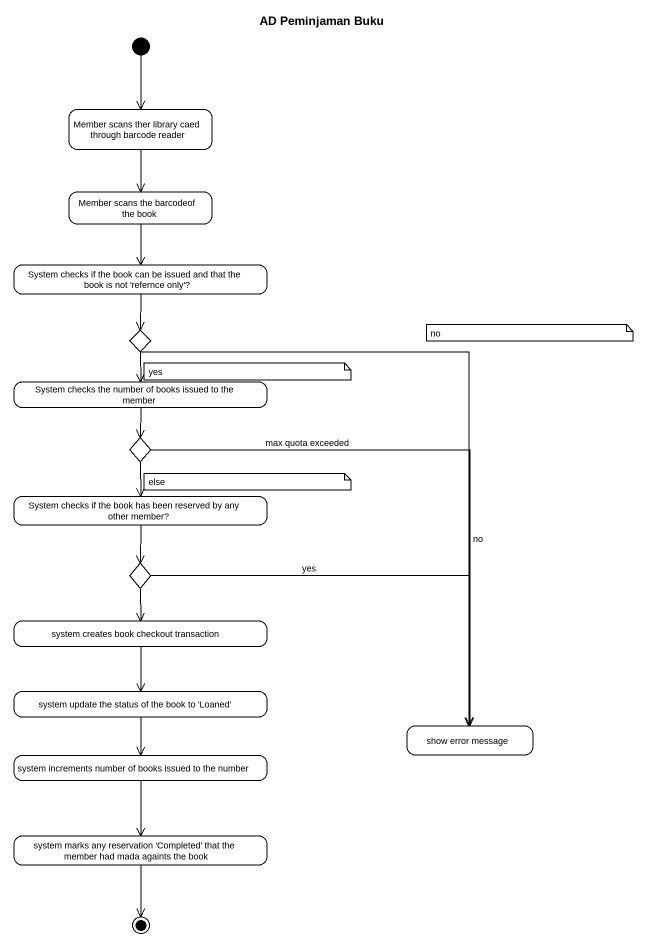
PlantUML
@startuml
title AD Peminjaman Buku
hide empty description
state "Member scans ther library caed through barcode reader" as Member_scans_ther_library
state "Member scans the barcodeof the book" as Member_scans_the_barcodeof
state "System checks if the book can be issued and that the book is not 'refernce only'?" as System_checks_if_the_book
state choice1 <<choice>> #E6E6FA
state "System checks the number of books issued to the member" as System_checks_the_number_of
state choice2 <<choice>> #E6E6FA
state "System checks if the book has been reserved by any other member?" as System_checks_if_the_book_2
state choice3 <<choice>> #E6E6FA
state "system creates book checkout transaction" as system_creates_book
state "system update the status of the book to 'Loaned'" as system_update_the_status_of
state "show error message" as show_error_message
state "system increments number of books issued to the number" as system_increments_number_of
state "system marks any reservation 'Completed' that the member had mada againts the book" as system_marks_any
[*] --> Member_scans_ther_library
Member_scans_ther_library --> Member_scans_the_barcodeof
Member_scans_the_barcodeof --> System_checks_if_the_book
System_checks_if_the_book --> choice1
choice1 --> System_checks_the_number_of
choice1 --> show_error_message : no
System_checks_the_number_of --> choice2
choice2 --> System_checks_if_the_book_2
choice2 --> show_error_message : max quota exceeded
System_checks_if_the_book_2 --> choice3
choice3 --> system_creates_book
choice3 -right-> show_error_message : yes
system_creates_book --> system_update_the_status_of
system_update_the_status_of --> system_increments_number_of
system_increments_number_of --> system_marks_any
system_marks_any --> [*]
note as N1
  no
end note
note as N2
  yes
end note
note as N3
  else
end note
@enduml
